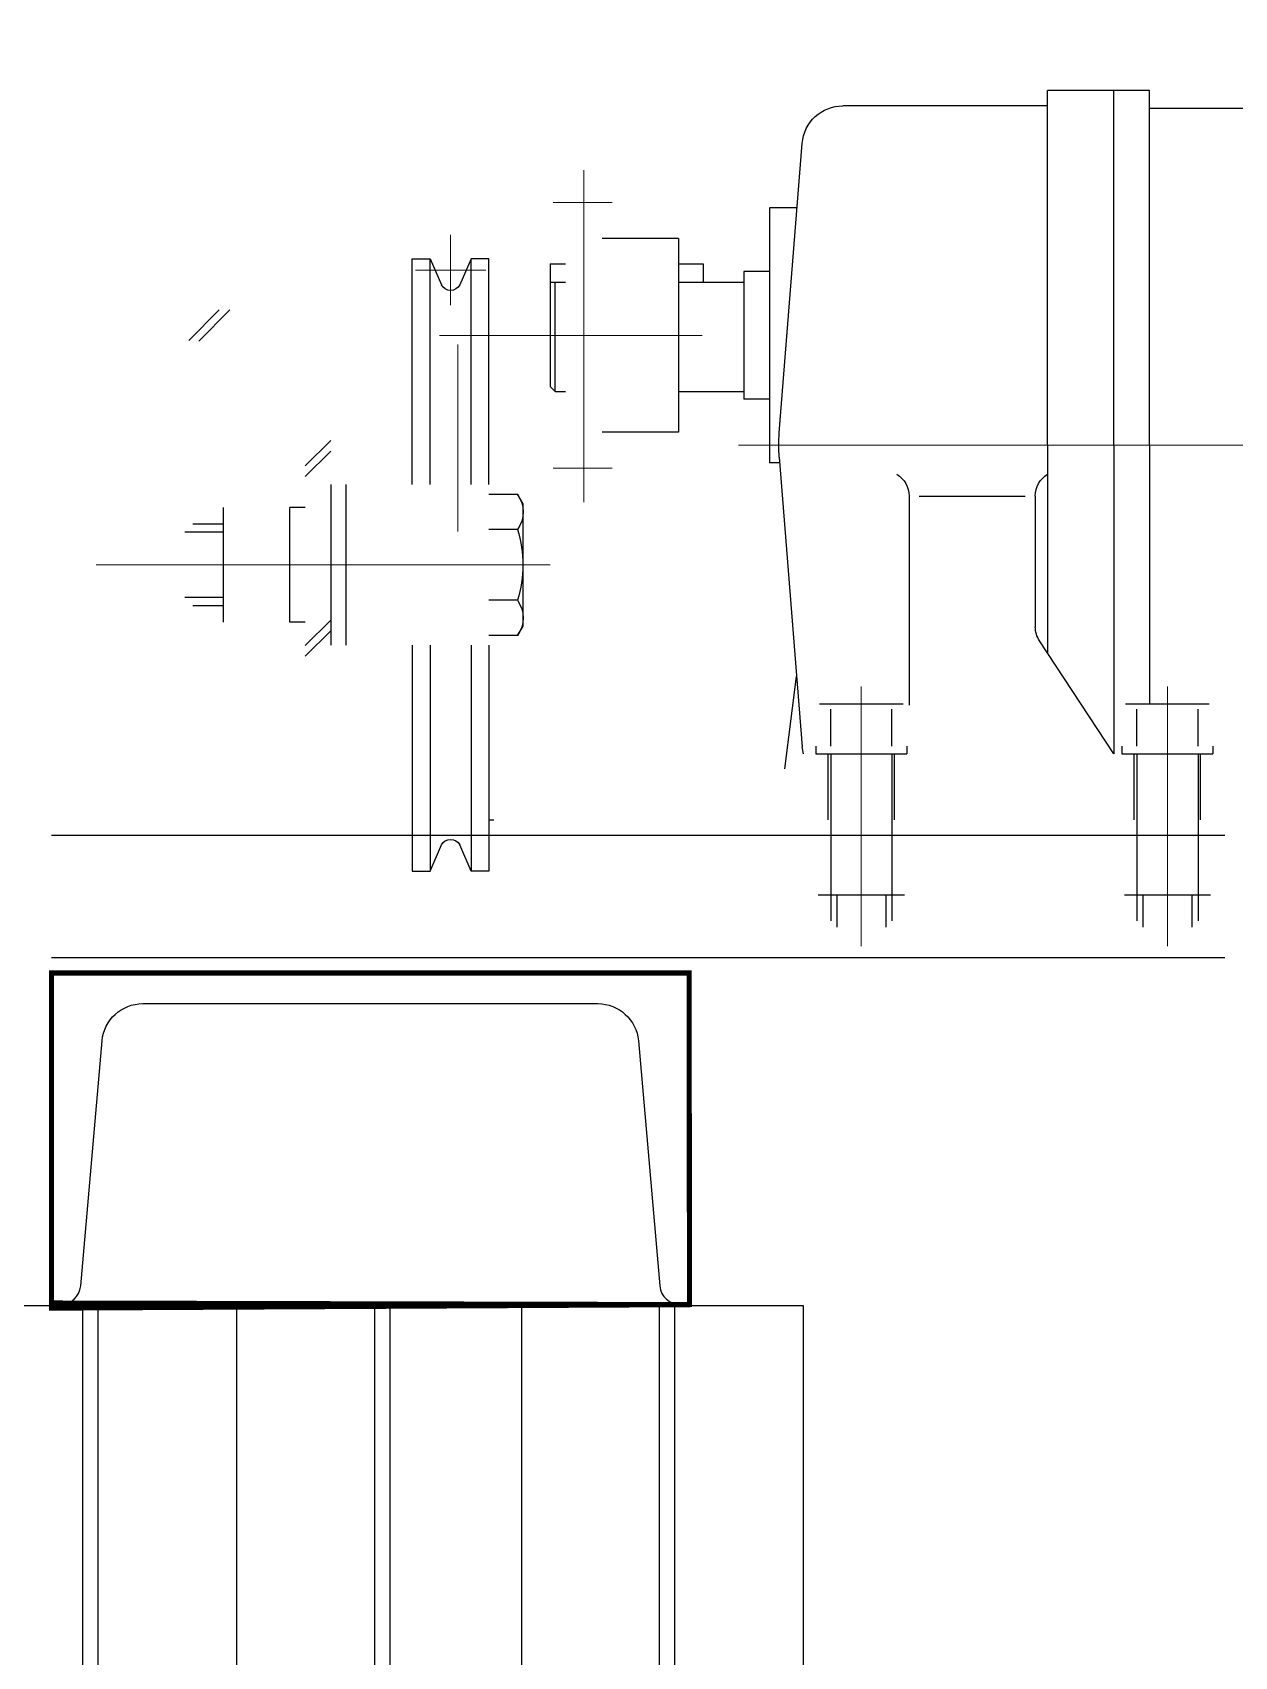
# Model space of a CAD drawing. Header units: millimetres. Extents: x 2370 to 266135, y -585395 to 33485.
# Drawn here: x 64944 to 65179.6, y 9316.2 to 9634.6 of the extents above; entities that cross this region are included whole.
import ezdxf
from ezdxf.lldxf.tags import DXFTag

# ---------------------------------------------------------------- set-up
doc = ezdxf.new("R2010")
doc.units = ezdxf.units.MM
for name, color, linetype in [('BOLT', 7, 'Continuous'), ('dm', 2, 'HIDDEN2'), ('DOOR_ROLLER', 122, 'Continuous'), ('FIN', 9, 'Continuous')]:
    doc.layers.add(name, color=color, linetype=linetype)
doc.layers.add('CENTER', color=1, linetype='CENTER', lineweight=9)
doc.layers.add('CL', color=1, linetype='CENTER', lineweight=9)
tags = doc.linetypes.add('CENTER', pattern=[2, 1.25, -0.25, 0.25, -0.25]).pattern_tags.tags
tags[10:11] = [DXFTag(74, 4), DXFTag(75, 0), DXFTag(340, '0'), DXFTag(46, 1.0), DXFTag(50, 0.0), DXFTag(44, 0.0), DXFTag(45, 0.0)]
tags[8:9] = [DXFTag(74, 4), DXFTag(75, 0), DXFTag(340, '0'), DXFTag(46, 1.0), DXFTag(50, 0.0), DXFTag(44, 0.0), DXFTag(45, 0.0)]
tags[6:7] = [DXFTag(74, 4), DXFTag(75, 0), DXFTag(340, '0'), DXFTag(46, 1.0), DXFTag(50, 0.0), DXFTag(44, 0.0), DXFTag(45, 0.0)]
tags[4:5] = [DXFTag(74, 4), DXFTag(75, 0), DXFTag(340, '0'), DXFTag(46, 1.0), DXFTag(50, 0.0), DXFTag(44, 0.0), DXFTag(45, 0.0)]
tags = doc.linetypes.add('HIDDEN2', pattern=[0.1875, 0.125, -0.0625]).pattern_tags.tags
tags[6:7] = [DXFTag(74, 4), DXFTag(75, 0), DXFTag(340, '0'), DXFTag(46, 1.0), DXFTag(50, 0.0), DXFTag(44, 0.0), DXFTag(45, 0.0)]
tags[4:5] = [DXFTag(74, 4), DXFTag(75, 0), DXFTag(340, '0'), DXFTag(46, 1.0), DXFTag(50, 0.0), DXFTag(44, 0.0), DXFTag(45, 0.0)]
tags = doc.linetypes.add('PHANTOM', pattern=[2.5, 1.25, -0.25, 0.25, -0.25, 0.25, -0.25]).pattern_tags.tags
tags[14:15] = [DXFTag(74, 4), DXFTag(75, 0), DXFTag(340, '0'), DXFTag(46, 1.0), DXFTag(50, 0.0), DXFTag(44, 0.0), DXFTag(45, 0.0)]
tags[12:13] = [DXFTag(74, 4), DXFTag(75, 0), DXFTag(340, '0'), DXFTag(46, 1.0), DXFTag(50, 0.0), DXFTag(44, 0.0), DXFTag(45, 0.0)]
tags[10:11] = [DXFTag(74, 4), DXFTag(75, 0), DXFTag(340, '0'), DXFTag(46, 1.0), DXFTag(50, 0.0), DXFTag(44, 0.0), DXFTag(45, 0.0)]
tags[8:9] = [DXFTag(74, 4), DXFTag(75, 0), DXFTag(340, '0'), DXFTag(46, 1.0), DXFTag(50, 0.0), DXFTag(44, 0.0), DXFTag(45, 0.0)]
tags[6:7] = [DXFTag(74, 4), DXFTag(75, 0), DXFTag(340, '0'), DXFTag(46, 1.0), DXFTag(50, 0.0), DXFTag(44, 0.0), DXFTag(45, 0.0)]
tags[4:5] = [DXFTag(74, 4), DXFTag(75, 0), DXFTag(340, '0'), DXFTag(46, 1.0), DXFTag(50, 0.0), DXFTag(44, 0.0), DXFTag(45, 0.0)]

# ---------------------------------------------------------------- blocks, each defined once
blk = doc.blocks.new('도어모터')
at = {"color": 7}
for p, q in [((-351.0611528446316, 181.0000000000218), (-351.0611528446316, 178.8772296866155)), ((-351.0611528446316, 178.8772296866155), (-349.8875265500392, 178.8772296866155)), ((-349.8875265500392, 181.0000000000218), (-349.8875265500392, 178.8772296866155)), ((-331.245111102995, 176.0000000000218), (-381.245111102995, 176.0000000000218)), ((-356.4743396973354, 176.0000000000218), (-356.4743396973354, 178.0000000000218)), ((-344.4743396973354, 176.0000000000218), (-344.4743396973354, 178.0000000000218)), ((-344.4743396973354, 176.0000000000218), (-343.4743396973354, 176.0000000000218)), ((-331.245111102995, 130.3728857632013), (-331.245111102995, 176.0000000000218)), ((-215.245111102995, 103.5000000000218), (-215.245111102995, 173.0000000000218)), ((-215.245111102995, 173.0000000000218), (-195.245111102995, 173.0000000000218)), ((-208.245111102995, 103.5000000000218), (-208.245111102995, 173.0000000000218)), ((-195.245111102995, 103.5000000000218), (-195.245111102995, 173.0000000000218)), ((-331.245111102995, 169.5000000000218), (-215.245111102995, 169.5000000000218)), ((-195.245111102995, 170.0000000000218), (-155.1366416222299, 170.0000000000218)), ((-142.6665667516063, 105.8682636025114), (-147.1616080131498, 162.6315369606236)), ((-146.1613260267186, 150.0000000000218), (-140.745111102995, 150.0000000000218)), ((-140.745111102995, 150.0000000000218), (-140.745111102995, 100.0000000000218)), ((-122.9451111030648, 144.0000000000218), (-122.9451111030648, 106.0000000000218)), ((-122.9451111030648, 144.0000000000218), (-107.9451111030648, 144.0000000000218)), ((-140.745111102995, 137.5000000000218), (-135.745111102995, 137.5000000000218)), ((-135.745111102995, 137.5000000000218), (-135.745111102995, 112.5000000000218)), ((-122.9451111030648, 139.0000000000218), (-127.745111102995, 139.0000000000218)), ((-127.745111102995, 139.0000000000218), (-127.745111102995, 135.4283268073559)), ((-97.745111102995, 139.0000000000218), (-100.745111102995, 139.0000000000218)), ((-97.745111102995, 139.0000000000218), (-97.745111102995, 115.0000000000218)), ((-85.745111102995, 139.9999999999636), (-82.245111102995, 139.9999999999636)), ((-82.245111102995, 139.9999999999636), (-80.02495775785064, 134.8877796948291)), ((-74.245111102995, 139.9999999999636), (-76.46526444813935, 134.8877796948291)), ((-70.72330635838443, 139.9999999999636), (-74.22330635838443, 139.9999999999636)), ((-122.9451111030648, 135.4283268073559), (-135.745111102995, 135.4283268073559)), ((-97.745111102995, 135.4283268073559), (-100.745111102995, 135.4283268073559)), ((-98.745111102995, 114.0000000000218), (-98.745111102995, 135.4283268073559)), ((-28.87789651955245, 123.8911476389258), (-34.98674888064852, 130.0000000000218)), ((-26.91714916628553, 124.0218641291358), (-32.89528503717156, 130.0000000000218)), ((-98.745111102995, 114.0000000000218), (-97.745111102995, 115.0000000000218)), ((-140.745111102995, 112.5000000000218), (-135.745111102995, 112.5000000000218)), ((-122.9451111030648, 114.0000000000218), (-135.745111102995, 114.0000000000218)), ((-98.745111102995, 114.0000000000218), (-100.745111102995, 114.0000000000218)), ((-122.9451111030648, 106.0000000000218), (-107.9451111030648, 106.0000000000218)), ((-215.245111102995, 103.5000000000218), (-215.245111102995, 52.75000000002183)), ((-208.245111102995, 103.5000000000218), (-208.245111102995, 43.00000000002183)), ((-195.245111102995, 103.5000000000218), (-195.245111102995, 62.75045785729162)), ((-49.745111102995, 99.4138875040444), (-54.745111102995, 104.4138875040444)), ((-49.745111102995, 97.32242366056744), (-54.745111102995, 102.3224236605674)), ((-142.6665667516063, 101.1317363974158), (-147.1616080131498, 44.36846303930361)), ((-142.7561881124857, 100.0000000000218), (-140.745111102995, 100.0000000000218)), ((-192.8498109711218, 93.50000000002183), (-192.8498109711218, 67.88741246578138)), ((-170.1105084395385, 93.50000000002183), (-190.8498109711218, 93.50000000002183)), ((-168.1105084395385, 93.50000000002183), (-168.1105084395385, 52.50735204331431)), ((-49.745111102995, 91.24999997120904), (-46.745111102995, 91.24999997120904)), ((-33.74511113617336, 87.99999999996362), (-27.745111102995, 87.99999999996362)), ((-33.74511113617336, 86.3999999999869), (-26.14511110301828, 86.3999999999869)), ((-33.74511113617336, 73.59999999994034), (-26.14511110301828, 73.59999999994034)), ((-33.74511113617336, 71.99999999996362), (-27.745111102995, 71.99999999996362)), ((-49.745111102995, 64.1927910591694), (-54.745111102995, 69.1927910591694)), ((-49.745111102995, 62.10132721580885), (-54.745111102995, 67.10132721580885)), ((-49.745111102995, 68.7500000287182), (-46.745111102995, 68.7500000287182)), ((-208.245111102995, 43.00000000002183), (-193.6733351969742, 65.13840353363048)), ((-331.245111102995, 31.00000000002183), (-331.245111102995, 58.37288576320134)), ((-143.745111102995, 40.00000000002183), (-146.0742473621503, 58.09962728901155)), ((-147.3906749298912, 43.00000000002183), (-147.1616080131498, 44.36846303930361)), ((-331.245111102995, 37.50000000002183), (-233.745111102995, 37.50000000002183)), ((-260.1527703236206, 37.50000000002183), (-233.745111102995, 37.50000000002183)), ((-331.245111102995, 31.00000000002183), (-381.245111102995, 31.00000000002183)), ((-82.245111102995, 19.99999999996362), (-80.02495775785064, 25.11222030509816)), ((-74.245111102995, 19.99999999996362), (-76.46526444813935, 25.11222030509816)), ((-85.745111102995, 19.99999999996362), (-82.245111102995, 19.99999999996362)), ((-73.84511110297171, 19.99999999996362), (-74.245111102995, 19.99999999996362)), ((-70.72330635838443, 19.99999999996362), (-74.22330635838443, 19.99999999996362))]:
    blk.add_line(p, q, dxfattribs=at)
at = {"color": 7, "ltscale": 8}
blk.add_line((-85.745111102995, 30.00000000002183, -4.295248481789613e-09), (-86.745111102995, 30.00000000002183), dxfattribs=at)
at = {"color": 7}
for centre, radius, start, end in [((-353.4743396973354, 178.0000000000218), 3, 90, 180), ((-347.4743396973354, 178.0000000000218), 3, 0, 90), ((-155.1366416222299, 162.0000000000218), 8, 4.527761364294626, 90), ((-78.245111102995, 135.7999999998938), 2, 207.1363861696595, 332.863613830897), ((-172.5729427859769, 103.5000000000218), 30, 355.4722386357363, 4.527761364263684), ((-197.8498109711218, 93.50000000002183), 5, 0, 58.60467578618998), ((-163.1105084395385, 93.50000000002183), 5, 121.39532421381, 180), ((-197.8498109711218, 67.88741246578138), 5, 326.6465842484976, 0), ((-78.245111102995, 24.19999999991705), 2, 27.13638616910298, 152.8636138303405)]:
    blk.add_arc(centre, radius, start, end, dxfattribs=at)
at = {"layer": 'BOLT', "color": 7}
for p, q in [((-92.44511110306485, 91.99999999996362), (-91.37255110376282, 93.85663999985991)), ((-85.745111102995, 93.85663999985991), (-91.37255110376282, 93.85663999985991)), ((-92.44511110306485, 67.99999999996362), (-92.44511110306485, 91.99999999996362)), ((-46.745111102995, 68.7500000287182), (-46.745111102995, 91.24999997120904)), ((-33.74511113617336, 68.7500000287182), (-33.74511113617336, 91.24999997120904)), ((-91.37255110376282, 86.92879999984143), (-85.745111102995, 86.92879999984143)), ((-91.37255110376282, 73.07120000008581), (-85.745111102995, 73.07120000008581)), ((-91.37255110376282, 66.14336000006733), (-92.44511110306485, 67.99999999996362)), ((-91.37255110376282, 66.14336000006733), (-85.745111102995, 66.14336000006733)), ((-210.5326111029717, 52.75000000002183), (-226.9576111030183, 52.75000000002183)), ((-224.745111102995, 44.50000000002183), (-224.745111102995, 51.70242729191523)), ((-212.745111102995, 44.50000000002183), (-212.745111102995, 51.70242729191523)), ((-150.5326111029717, 52.75000000002183), (-166.9576111030183, 52.75000000002183)), ((-164.745111102995, 44.50000000002183), (-164.745111102995, 51.70242729191523)), ((-152.745111102995, 44.50000000002183), (-152.745111102995, 51.70242729191523)), ((-227.6701111030416, 44.50000000002183), (-227.6701111030416, 43.00000000002183)), ((-209.8201111030648, 43.00000000002183), (-227.6701111030416, 43.00000000002183)), ((-209.8201111030648, 43.00000000002183), (-227.6701111030416, 43.00000000002183)), ((-209.8201111030648, 44.50000000002183), (-209.8201111030648, 43.00000000002183)), ((-167.6701111030416, 44.50000000002183), (-167.6701111030416, 43.00000000002183)), ((-149.8201111030648, 43.00000000002183), (-167.6701111030416, 43.00000000002183)), ((-149.8201111030648, 44.50000000002183), (-149.8201111030648, 43.00000000002183))]:
    blk.add_line(p, q, dxfattribs=at)
for centre, radius, start, end in [((-86.31532525614602, 90.39271999891935), 6.129785888089023, 145.5910135431974, 214.4089864568026), ((-68.39448045910103, 79.99999999996362), 24, 163.2198571003959, 196.7801428996041), ((-86.31532525800867, 69.6072800010079), 6.129785887604869, 145.5910135430651, 214.4089864569349)]:
    blk.add_arc(centre, radius, start, end, dxfattribs=at)
at = {"layer": 'CENTER'}
for p, q in [((-104.3451111029717, 157.4108043775414), (-104.3451111029717, 92.30838259172015)), ((-109.9451111030648, 151.034999999938), (-98.37773316138191, 151.034999999938)), ((-78.245111102995, 144.686135996446), (-78.245111102995, 130.913864003458)), ((-85.13124709943077, 137.7999999998938), (-71.35897510655923, 137.7999999998938)), ((-127.5511626544758, 125.0000000000218), (-76.07274464302463, 125.0000000000218)), ((-400.245111102995, 103.5000000000218), (-134.6455018140259, 103.5000000000218)), ((-109.9451111030648, 98.96499999998923), (-98.37773316138191, 98.96499999998923)), ((-97.76287859672448, 79.99999999996362), (-8.802647049364168, 79.99999999996362)), ((-218.745111102995, 5.250079636367445), (-218.745111102995, 56.14915180685784)), ((-158.745111102995, 5.250079636367445), (-158.745111102995, 56.14915180685784))]:
    blk.add_line(p, q, dxfattribs=at)
at = {"layer": 'CL', "color": 7}
for p, q in [((-350.4743396973354, 173.3772296866155), (-350.4743396973354, 184.3772296866155)), ((-79.6526788896299, 123.1865467332755), (-79.6526788896299, 86.52526331601985))]:
    blk.add_line(p, q, dxfattribs=at)
at = {"layer": 'CL'}
blk.add_line((-314.987328142568, 121.8306417085914), (-314.987328142568, 85.16935829133581), dxfattribs=at)
at = {"layer": 'dm', "color": 7}
for p, q in [((-57.745111102995, 64.24999999996362), (-57.745111102995, 95.74999999996362)), ((-225.245111102995, 30.00000000002183), (-225.245111102995, 43.00000000002183)), ((-225.245111102995, 30.00000000002183), (-225.245111102995, 43.00000000002183)), ((-224.745111102995, 43.00000000002183), (-224.745111102995, 15.25000000002183)), ((-212.745111102995, 43.00000000002183), (-212.745111102995, 15.25000000002183)), ((-212.245111102995, 30.00000000002183), (-212.245111102995, 43.00000000002183)), ((-212.245111102995, 30.00000000002183), (-212.245111102995, 43.00000000002183)), ((-165.245111102995, 30.00000000002183), (-165.245111102995, 43.00000000002183)), ((-164.745111102995, 43.00000000002183), (-164.745111102995, 15.25000000002183)), ((-152.745111102995, 43.00000000002183), (-152.745111102995, 15.25000000002183)), ((-152.245111102995, 30.00000000002183), (-152.245111102995, 43.00000000002183)), ((4.074536263942719e-10, 27.00000000008004), (-229.9999999995925, 27.00000000002183)), ((-227.182611102995, 15.25000000002183), (-210.307611102995, 15.25000000002183)), ((-224.745111102995, 15.25000000002183), (-224.745111102995, 10.20159610747214)), ((-223.5451111030416, 15.25000000002183), (-223.5451111030416, 9.001596107518708)), ((-213.9451111030648, 15.25000000002183), (-213.9451111030648, 9.001596107518708)), ((-212.745111102995, 15.25000000002183), (-212.745111102995, 10.20159610747214)), ((-167.182611102995, 15.25000000002183), (-150.307611102995, 15.25000000002183)), ((-164.745111102995, 15.25000000002183), (-164.745111102995, 10.20159610747214)), ((-163.5451111030416, 15.25000000002183), (-163.5451111030416, 9.001596107518708)), ((-153.9451111030648, 15.25000000002183), (-153.9451111030648, 9.001596107518708)), ((-152.745111102995, 15.25000000002183), (-152.745111102995, 10.20159610747214)), ((-229.9999999995925, 3.000000000021828), (-61.39999999961583, 3.000000000021828)), ((-61.39999999961583, 3.000000000021828), (4.074536263942719e-10, 3.000000000021828))]:
    blk.add_line(p, q, dxfattribs=at)
at = {"layer": 'DOOR_ROLLER', "color": 7}
for p, q in [((-85.745111102995, 95.74999999996362), (-85.745111102995, 139.9999999999636)), ((-82.245111102995, 95.74999999996362), (-82.245111102995, 139.9999999999636)), ((-74.22330635838443, 95.74999999996362), (-74.22330635838443, 139.9999999999636)), ((-70.72330635838443, 95.74999999996362), (-70.72330635838443, 139.9999999999636)), ((-54.745111102995, 95.74999999996362), (-54.745111102995, 64.24999999996362)), ((-85.745111102995, 64.24999999996362), (-85.745111102995, 19.99999999996362)), ((-82.245111102995, 64.24999999996362), (-82.245111102995, 19.99999999996362)), ((-74.22330635838443, 64.24999999996362), (-74.22330635838443, 19.99999999996362)), ((-70.72330635838443, 64.24999999996362), (-70.72330635838443, 19.99999999996362))]:
    blk.add_line(p, q, dxfattribs=at)
blk = doc.blocks.new('A$CB6419878')
at = {"linetype": 'Continuous'}
for p, q in [((986.6199979310913, 4494.664366542187, -5.258430046145758e-06), (1154.819997931045, 4494.664366542187, -5.258430046145758e-06)), ((1009.196877795941, 4494.83653651335, -5.258430045133634e-06), (1132.443118066032, 4494.83653651335, -5.258430045133634e-06))]:
    blk.add_line(p, q, dxfattribs=at)
at = {"linetype": 'Continuous', "const_width": 1, "elevation": -5.25843004616881e-06}
blk.add_lwpolyline([(1007.443118066032, 4559.83653651335), (1132.443118066032, 4559.83653651335), (1132.509999922622, 4494.837507613061), (1007.443118066032, 4494.83653651335), (1007.443118065625, 4559.83653651335)], dxfattribs=at)
at = {"linetype": 'Continuous', "elevation": -5.25843004616881e-06}
blk.add_lwpolyline([(1007.443118066032, 4559.83653651335), (1007.443118066032, 4494.83653651335), (1009.196877795941, 4494.83653651335, 0.3888787318529898), (1013.181656588305, 4498.487913542369), (1017.385125447443, 4546.533782455313, -0.3888787318529898), (1025.354683032172, 4553.83653651335), (1114.531553099892, 4553.83653651335, -0.3888787318529898), (1122.501110684621, 4546.533782455313), (1126.704579543759, 4498.487913542369, 0.3888787318529898), (1130.689358336123, 4494.83653651335), (1132.443118066032, 4494.83653651335), (1132.443118066032, 4559.83653651335), (1007.443118066032, 4559.83653651335)], format="xyb", dxfattribs=at)
at = {"layer": 'FIN', "color": 6, "linetype": 'PHANTOM'}
for p, q in [((1013.619997931033, 3315.836536511313, -5.258430046169049e-06), (1013.619997931033, 4494.664366542245, -5.258430046145758e-06)), ((1016.619997931033, 3315.836536511313, -5.258430046169049e-06), (1016.619997931033, 4494.664366542245, -5.258430046145758e-06)), ((1043.819997930987, 2325.169869845093, -5.25843004616881e-06), (1043.819997930987, 4494.83653651335, -5.258430045133634e-06)), ((1070.819997930987, 2325.169869845093, -5.25843004616881e-06), (1070.819997930987, 4494.83653651335, -5.258430045133634e-06)), ((1073.819997930987, 2325.169869845093, -5.25843004616881e-06), (1073.819997930987, 4494.83653651335, -5.258430045133634e-06)), ((1099.619997931033, 1334.503203179105, -5.258430044098457e-06), (1099.619997931033, 4494.83653651335, -5.258430045081723e-06)), ((1126.619997931033, 1334.503203179105, -5.258430044098457e-06), (1126.619997931033, 4494.83653651335, -5.258430045081723e-06)), ((1129.619997931033, 1334.503203179105, -5.258430044098457e-06), (1129.619997931033, 4494.83653651335, -5.258430045081723e-06))]:
    blk.add_line(p, q, dxfattribs=at)
at = {"layer": 'FIN', "color": 6}
for p, q in [((1154.819997931045, 4494.664366542187, -5.258430046101308e-06), (1154.819997931045, 286.2365366086597, -5.25843004616881e-06)), ((1154.819997930987, 4494.664366542187, -5.258430046101308e-06), (1154.819997930987, 286.2365366087179, -5.25843004616881e-06))]:
    blk.add_line(p, q, dxfattribs=at)
at = {"lineweight": -3, "xscale": -1}
blk.add_blockref('도어모터', (1007.443118066032, 4559.83653651335, -5.258430045133634e-06), dxfattribs=at)

msp = doc.modelspace()

# ---------------------------------------------------------------- block references
at = {"ltscale": 600}
msp.add_blockref('A$CB6419878', (63940.25200170123, 4890.352994814712), dxfattribs=at)

doc.saveas('drawing.dxf')
